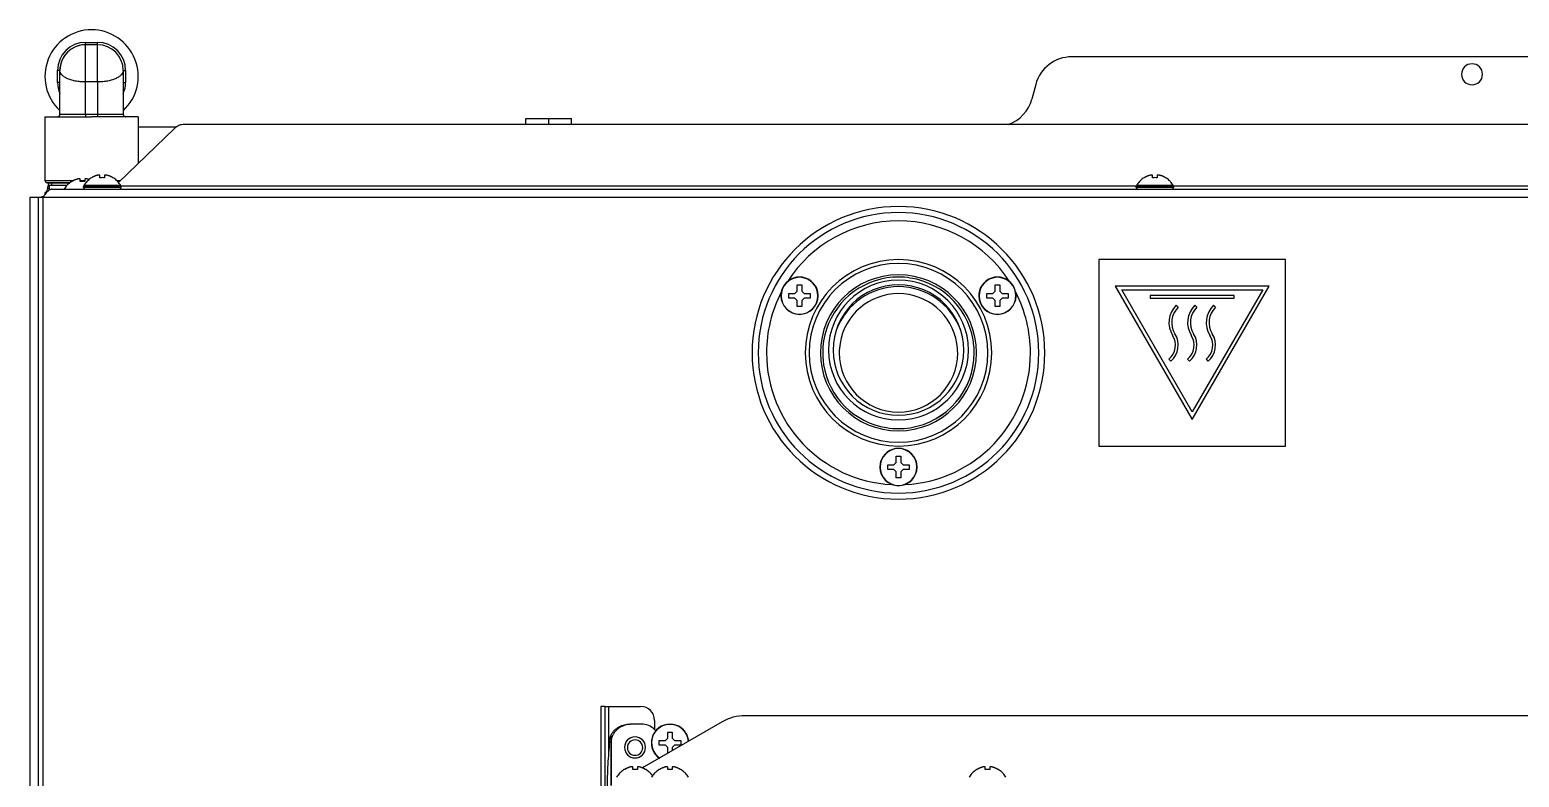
# Model space of a CAD drawing. Header units: millimetres. Extents: x -1584 to 3730, y -1918 to 2655.
# Drawn here: x 64.3 to 383.7, y -1151.9 to -991.6 of the extents above; entities that cross this region are included whole.
import ezdxf

# ---------------------------------------------------------------- set-up
doc = ezdxf.new("R2010")
doc.units = ezdxf.units.MM
doc.header["$LTSCALE"] = 65.395
doc.layers.get('0').update_dxf_attribs({"linetype": 'CONTINUOUS'})
doc.layers.add('ASSI', color=7, linetype='CONTINUOUS')
doc.layers.add('GEOM', color=7, linetype='CONTINUOUS')

msp = doc.modelspace()

# ---------------------------------------------------------------- linework, layer by layer
at = {"linetype": 'Continuous'}
for p, q in [((76.21, -994.26), (78.81, -994.26)), ((76.21, -994.76), (76.21, -994.26)), ((78.81, -994.76), (76.21, -994.76)), ((76.21, -1002.76), (76.21, -994.76)), ((78.81, -994.76), (78.81, -994.26)), ((78.81, -1002.76), (78.81, -994.76)), ((70.21, -1002.86), (70.21, -1000.26)), ((70.71, -1000.26), (70.21, -1000.26)), ((70.71, -1002.86), (70.21, -1002.86)), ((70.71, -1009.71), (70.71, -1000.26)), ((70.71, -1009.71), (70.71, -1000.26)), ((76.21, -1009.71), (76.21, -1002.76)), ((78.81, -1002.76), (76.21, -1002.76)), ((78.81, -1002.76), (78.81, -1009.71)), ((84.31, -1000.26), (84.31, -1009.71)), ((84.31, -1000.26), (84.31, -1009.71)), ((84.31, -1000.26), (84.81, -1000.26)), ((84.31, -1002.86), (84.81, -1002.86)), ((84.81, -1000.26), (84.81, -1002.86)), ((76.21, -1009.71), (70.71, -1009.71)), ((78.81, -1009.71), (76.21, -1009.71)), ((76.21, -1009.71), (76.21, -1010.21)), ((84.31, -1009.71), (78.81, -1009.71)), ((78.81, -1009.71), (78.81, -1010.21)), ((170.67, -1011.86), (170.67, -1010.56)), ((170.67, -1010.56), (175.56, -1010.56)), ((175.56, -1010.56), (180.45, -1010.56)), ((175.56, -1011.86), (175.56, -1010.56)), ((180.45, -1011.86), (180.45, -1010.56)), ((67.51, -1023.86), (73.73, -1023.86)), ((68.01, -1024.36), (68.04, -1024.36)), ((68.04, -1024.36), (68.01, -1024.36)), ((68.04, -1024.36), (69.01, -1024.36)), ((69.01, -1024.36), (68.04, -1024.36)), ((68.51, -1024.86), (69.01, -1024.86)), ((68.51, -1025.93), (68.51, -1024.86)), ((69.01, -1024.36), (72.85, -1024.36)), ((72.85, -1024.36), (69.01, -1024.36)), ((69.01, -1024.86), (69.01, -1024.36)), ((69.01, -1024.86), (72.3, -1024.86)), ((73.26, -1024.11), (73.26, -1024.08)), ((75.06, -1024.11), (75.06, -1023.56)), ((75.06, -1023.86), (76.06, -1023.86)), ((76.06, -1023.56), (76.06, -1024.11)), ((77.51, -1023.31), (77.51, -1023.28)), ((79.31, -1023.31), (79.31, -1022.76)), ((80.31, -1022.76), (80.31, -1023.31)), ((82.11, -1023.28), (82.11, -1023.31)), ((82.84, -1023.86), (83.74, -1023.86)), ((303.26, -1023.31), (303.26, -1023.28)), ((305.06, -1023.31), (305.06, -1022.76)), ((306.06, -1022.76), (306.06, -1023.31)), ((307.86, -1023.28), (307.86, -1023.31)), ((228.34, -1048.11), (228.84, -1047.61)), ((228.84, -1046.31), (229.84, -1046.31)), ((228.84, -1046.59), (228.84, -1046.31)), ((228.84, -1047.09), (228.84, -1046.59)), ((228.84, -1047.61), (228.84, -1047.09)), ((229.84, -1046.31), (229.84, -1046.59)), ((229.84, -1046.59), (229.84, -1047.09)), ((229.84, -1047.09), (229.84, -1047.61)), ((229.84, -1047.61), (230.34, -1048.11)), ((270.78, -1048.11), (271.28, -1047.61)), ((271.28, -1046.31), (272.28, -1046.31)), ((271.28, -1046.59), (271.28, -1046.31)), ((271.28, -1047.09), (271.28, -1046.59)), ((271.28, -1047.61), (271.28, -1047.09)), ((272.28, -1046.31), (272.28, -1046.59)), ((272.28, -1046.59), (272.28, -1047.09)), ((272.28, -1047.09), (272.28, -1047.61)), ((272.28, -1047.61), (272.78, -1048.11)), ((227.04, -1048.11), (227.32, -1048.11)), ((227.04, -1048.61), (227.04, -1048.11)), ((227.04, -1049.11), (227.04, -1048.61)), ((227.32, -1049.11), (227.04, -1049.11)), ((227.32, -1048.11), (227.82, -1048.11)), ((227.82, -1049.11), (227.32, -1049.11)), ((227.82, -1048.11), (228.34, -1048.11)), ((228.34, -1049.11), (227.82, -1049.11)), ((228.84, -1049.61), (228.34, -1049.11)), ((228.84, -1050.13), (228.84, -1049.61)), ((228.84, -1050.63), (228.84, -1050.13)), ((228.84, -1050.91), (228.84, -1050.63)), ((230.34, -1049.11), (229.84, -1049.61)), ((229.84, -1049.61), (229.84, -1050.13)), ((229.84, -1050.13), (229.84, -1050.63)), ((229.84, -1050.63), (229.84, -1050.91)), ((230.34, -1048.11), (230.86, -1048.11)), ((230.86, -1049.11), (230.34, -1049.11)), ((230.86, -1048.11), (231.36, -1048.11)), ((231.36, -1049.11), (230.86, -1049.11)), ((231.36, -1048.11), (231.64, -1048.11)), ((231.64, -1049.11), (231.36, -1049.11)), ((231.64, -1048.11), (231.64, -1048.61)), ((231.64, -1048.61), (231.64, -1049.11)), ((269.48, -1048.11), (269.76, -1048.11)), ((269.48, -1048.61), (269.48, -1048.11)), ((269.48, -1049.11), (269.48, -1048.61)), ((269.76, -1049.11), (269.48, -1049.11)), ((269.76, -1048.11), (270.26, -1048.11)), ((270.26, -1049.11), (269.76, -1049.11)), ((270.26, -1048.11), (270.78, -1048.11)), ((270.78, -1049.11), (270.26, -1049.11)), ((271.28, -1049.61), (270.78, -1049.11)), ((271.28, -1050.13), (271.28, -1049.61)), ((271.28, -1050.63), (271.28, -1050.13)), ((271.28, -1050.91), (271.28, -1050.63)), ((272.78, -1049.11), (272.28, -1049.61)), ((272.28, -1049.61), (272.28, -1050.13)), ((272.28, -1050.13), (272.28, -1050.63)), ((272.28, -1050.63), (272.28, -1050.91)), ((272.78, -1048.11), (273.3, -1048.11)), ((273.3, -1049.11), (272.78, -1049.11)), ((273.3, -1048.11), (273.8, -1048.11)), ((273.8, -1049.11), (273.3, -1049.11)), ((273.8, -1048.11), (274.08, -1048.11)), ((274.08, -1049.11), (273.8, -1049.11)), ((274.08, -1048.11), (274.08, -1048.61)), ((274.08, -1048.61), (274.08, -1049.11)), ((229.84, -1050.91), (228.84, -1050.91)), ((272.28, -1050.91), (271.28, -1050.91)), ((248.26, -1084.86), (248.54, -1084.86)), ((248.26, -1085.36), (248.26, -1084.86)), ((248.26, -1085.86), (248.26, -1085.36)), ((248.54, -1085.86), (248.26, -1085.86)), ((248.54, -1084.86), (249.04, -1084.86)), ((249.04, -1085.86), (248.54, -1085.86)), ((249.04, -1084.86), (249.56, -1084.86)), ((249.56, -1085.86), (249.04, -1085.86)), ((249.56, -1084.86), (250.06, -1084.36)), ((250.06, -1086.36), (249.56, -1085.86)), ((250.06, -1083.06), (251.06, -1083.06)), ((250.06, -1083.34), (250.06, -1083.06)), ((250.06, -1083.84), (250.06, -1083.34)), ((250.06, -1084.36), (250.06, -1083.84)), ((251.06, -1083.06), (251.06, -1083.34)), ((251.06, -1083.34), (251.06, -1083.84)), ((251.06, -1083.84), (251.06, -1084.36)), ((251.06, -1084.36), (251.56, -1084.86)), ((251.56, -1085.86), (251.06, -1086.36)), ((251.56, -1084.86), (252.08, -1084.86)), ((252.08, -1085.86), (251.56, -1085.86)), ((252.08, -1084.86), (252.58, -1084.86)), ((252.58, -1085.86), (252.08, -1085.86)), ((252.58, -1084.86), (252.86, -1084.86)), ((252.86, -1085.86), (252.58, -1085.86)), ((252.86, -1084.86), (252.86, -1085.36)), ((252.86, -1085.36), (252.86, -1085.86)), ((250.06, -1086.88), (250.06, -1086.36)), ((250.06, -1087.38), (250.06, -1086.88)), ((250.06, -1087.66), (250.06, -1087.38)), ((251.06, -1087.66), (250.06, -1087.66)), ((251.06, -1086.36), (251.06, -1086.88)), ((251.06, -1086.88), (251.06, -1087.38)), ((251.06, -1087.38), (251.06, -1087.66)), ((187.56, -1136.71), (186.76, -1136.71)), ((200.56, -1144.01), (201.06, -1143.51)), ((201.06, -1142.21), (202.06, -1142.21)), ((201.06, -1142.99), (201.06, -1142.21)), ((201.06, -1143.51), (201.06, -1142.99)), ((202.06, -1142.21), (202.06, -1142.99)), ((202.06, -1142.99), (202.06, -1143.51)), ((202.06, -1143.51), (202.56, -1144.01)), ((199.26, -1144.01), (200.04, -1144.01)), ((199.26, -1144.51), (199.26, -1144.01)), ((199.26, -1145.01), (199.26, -1144.51)), ((200.04, -1145.01), (199.26, -1145.01)), ((200.04, -1144.01), (200.56, -1144.01)), ((200.56, -1145.01), (200.04, -1145.01)), ((201.06, -1145.51), (200.56, -1145.01)), ((201.06, -1146.03), (201.06, -1145.51)), ((201.06, -1146.78), (201.06, -1146.03)), ((202.56, -1145.01), (202.06, -1145.51)), ((202.06, -1145.51), (202.06, -1146.03)), ((202.06, -1146.03), (202.06, -1146.2)), ((202.56, -1144.01), (203.08, -1144.01)), ((203.08, -1145.01), (202.56, -1145.01)), ((203.08, -1144.01), (203.86, -1144.01)), ((203.86, -1145.01), (203.08, -1145.01)), ((203.86, -1144.01), (203.86, -1144.51)), ((203.86, -1144.51), (203.86, -1145.01)), ((193.56, -1150.26), (193.56, -1149.71)), ((194.56, -1149.71), (194.56, -1150.26)), ((201.06, -1150.26), (201.06, -1149.71)), ((202.06, -1149.71), (202.06, -1150.26)), ((269.16, -1150.26), (269.16, -1149.71)), ((270.16, -1149.71), (270.16, -1150.26)), ((191.76, -1150.26), (191.76, -1150.23)), ((196.36, -1150.23), (196.36, -1150.26)), ((199.26, -1150.26), (199.26, -1150.23)), ((203.86, -1150.23), (203.86, -1150.26)), ((267.36, -1150.26), (267.36, -1150.23)), ((271.96, -1150.23), (271.96, -1150.26))]:
    msp.add_line(p, q, dxfattribs=at)
for centre, radius, start, end in [((76.21, -1000.26), 6, 90, 180), ((76.21, -1000.26), 5.5, 90, 180), ((76.21, -1000.26), 5.5, 98.2224, 170.9155), ((76.21, -1000.26), 5.5, 90, 98.2224), ((78.81, -1000.26), 6, 0, 90), ((78.81, -1000.26), 5.5, 0, 90), ((76.21, -1000.26), 5.5, 170.9155, 180), ((76.21, -1002.86), 6, 180, 203.4005), ((78.81, -1002.86), 6, 336.5994, 360), ((70.21, -1009.71), 0.5, 270, 288), ((70.21, -1009.71), 0.5, 270, 288), ((70.21, -1009.71), 0.5, 288, 298.2857), ((70.21, -1009.71), 0.5, 288, 298.2857), ((70.21, -1009.71), 0.5, 298.2857, 306), ((70.21, -1009.71), 0.5, 298.2857, 306), ((70.21, -1009.71), 0.5, 306, 316.8), ((70.21, -1009.71), 0.5, 306, 316.8), ((70.21, -1009.71), 0.5, 316.8, 324), ((70.21, -1009.71), 0.5, 316.8, 324), ((70.21, -1009.71), 0.5, 324, 342), ((70.21, -1009.71), 0.5, 324, 336), ((70.21, -1009.71), 0.5, 336, 360), ((70.21, -1009.71), 0.5, 342, 360), ((84.81, -1009.71), 0.5, 180, 198), ((84.81, -1009.71), 0.5, 180, 198), ((84.81, -1009.71), 0.5, 198, 204.5101), ((84.81, -1009.71), 0.5, 198, 204.5101), ((84.81, -1009.71), 0.5, 204.5101, 216), ((84.81, -1009.71), 0.5, 204.5101, 216), ((84.81, -1009.71), 0.5, 216, 224.2288), ((84.81, -1009.71), 0.5, 216, 224.2288), ((84.81, -1009.71), 0.5, 224.2288, 234), ((84.81, -1009.71), 0.5, 224.2288, 234), ((84.81, -1009.71), 0.5, 234, 243.5951), ((84.81, -1009.71), 0.5, 234, 243.5951), ((84.81, -1009.71), 0.5, 243.5951, 252), ((84.81, -1009.71), 0.5, 243.5951, 252), ((84.81, -1009.71), 0.5, 252, 270), ((84.81, -1009.71), 0.5, 252, 270), ((68.01, -1023.86), 0.5, 180, 270), ((75.76, -1028.18), 4.8, 136.8234, 149.6988), ((75.76, -1028.18), 4.8, 132.8346, 136.8234), ((75.76, -1028.18), 4.8, 121.6201, 132.8346), ((75.76, -1028.18), 4.8, 121.3727, 121.6201), ((75.75, -1028.17), 4.75, 118.9687, 121.5341), ((75.74, -1028.16), 4.75, 118.0074, 118.9684), ((75.74, -1028.16), 4.75, 116.6813, 118.0074), ((75.74, -1028.16), 4.74, 115.5402, 116.6812), ((75.74, -1028.15), 4.74, 114.5722, 115.5402), ((75.74, -1028.15), 4.73, 113.3175, 114.5722), ((75.73, -1028.14), 4.73, 112.5474, 113.3174), ((75.73, -1028.14), 4.72, 111.0025, 112.5476), ((75.73, -1028.13), 4.72, 110.5181, 111.0023), ((75.73, -1028.12), 4.7, 108.4656, 110.5187), ((75.72, -1028.1), 4.68, 107.3773, 108.465), ((75.71, -1028.09), 4.67, 106.3949, 107.3772), ((75.71, -1028.06), 4.64, 104.3176, 106.3964), ((74.81, -1025.55), 2.01, 95.2585, 97.2741), ((74.81, -1025.53), 1.98, 94.6009, 95.2558), ((74.81, -1025.52), 1.97, 93.2167, 94.6016), ((74.81, -1025.51), 1.96, 92.3765, 93.2159), ((74.81, -1025.5), 1.95, 91.1545, 92.3767), ((74.81, -1025.5), 1.95, 90.1995, 91.1541), ((74.81, -1025.5), 1.95, 89.0741, 90.1995), ((74.81, -1025.5), 1.95, 88.0037, 89.0738), ((74.81, -1025.51), 1.96, 86.9771, 88.0037), ((74.81, -1025.52), 1.97, 85.714, 86.9766), ((74.81, -1025.53), 1.98, 84.8627, 85.7144), ((74.8, -1025.55), 2.01, 82.7256, 84.8598), ((75.56, -1027.88), 3.8, 82.4351, 97.5649), ((80.01, -1027.38), 4.8, 136.8234, 149.6988), ((76.31, -1025.55), 2.01, 95.1401, 97.2744), ((76.31, -1025.53), 1.98, 94.2856, 95.1372), ((76.31, -1025.52), 1.97, 93.0233, 94.286), ((76.31, -1025.51), 1.96, 91.9964, 93.0228), ((76.31, -1025.5), 1.95, 90.9261, 91.9964), ((76.31, -1025.5), 1.95, 89.8006, 90.9258), ((76.31, -1025.5), 1.95, 88.8459, 89.8005), ((76.31, -1025.5), 1.96, 87.6234, 88.8455), ((76.31, -1025.51), 1.96, 86.7841, 87.6235), ((76.31, -1025.52), 1.97, 85.3984, 86.7833), ((76.31, -1025.53), 1.98, 84.7442, 85.3991), ((76.3, -1025.55), 2.01, 82.7259, 84.7415), ((80.01, -1027.38), 4.8, 132.8346, 136.8234), ((75.41, -1028.06), 4.64, 73.6036, 75.6824), ((75.4, -1028.09), 4.67, 72.6228, 73.6051), ((80.01, -1027.38), 4.8, 121.6201, 132.8346), ((75.4, -1028.1), 4.68, 71.535, 72.6227), ((75.39, -1028.11), 4.7, 70.5013, 71.535), ((80.01, -1027.38), 4.8, 121.3727, 121.6201), ((80, -1027.37), 4.75, 118.9687, 121.5341), ((79.99, -1027.36), 4.75, 118.0074, 118.9684), ((79.99, -1027.36), 4.75, 116.6813, 118.0074), ((79.99, -1027.36), 4.74, 115.5402, 116.6812), ((79.99, -1027.35), 4.74, 114.5722, 115.5402), ((79.99, -1027.35), 4.73, 113.3175, 114.5722), ((79.98, -1027.34), 4.73, 112.5474, 113.3174), ((79.98, -1027.34), 4.72, 111.0025, 112.5476), ((79.98, -1027.33), 4.72, 110.5181, 111.0023), ((79.98, -1027.32), 4.7, 108.4656, 110.5187), ((79.97, -1027.3), 4.68, 107.3773, 108.465), ((79.96, -1027.29), 4.67, 106.3949, 107.3772), ((79.96, -1027.26), 4.64, 104.3176, 106.3964), ((79.06, -1024.75), 2.01, 95.2585, 97.2741), ((79.06, -1024.73), 1.98, 94.6009, 95.2558), ((79.06, -1024.72), 1.97, 93.2167, 94.6016), ((79.06, -1024.71), 1.96, 92.3765, 93.2159), ((79.06, -1024.7), 1.95, 91.1545, 92.3767), ((79.06, -1024.7), 1.95, 90.1995, 91.1541), ((79.06, -1024.7), 1.95, 89.0741, 90.1995), ((79.06, -1024.7), 1.95, 88.0037, 89.0738), ((79.06, -1024.71), 1.96, 86.9771, 88.0037), ((79.06, -1024.72), 1.97, 85.714, 86.9766), ((79.06, -1024.73), 1.98, 84.8627, 85.7144), ((79.05, -1024.75), 2.01, 82.7256, 84.8598), ((79.81, -1027.08), 3.8, 82.4351, 97.5649), ((80.56, -1024.75), 2.01, 95.1401, 97.2744), ((80.56, -1024.73), 1.98, 94.2856, 95.1372), ((80.56, -1024.72), 1.97, 93.0233, 94.286), ((80.56, -1024.71), 1.96, 91.9964, 93.0228), ((80.56, -1024.7), 1.95, 90.9261, 91.9964), ((80.56, -1024.7), 1.95, 89.8006, 90.9258), ((80.56, -1024.7), 1.95, 88.8459, 89.8005), ((80.56, -1024.7), 1.96, 87.6234, 88.8455), ((80.56, -1024.71), 1.96, 86.7841, 87.6235), ((80.56, -1024.72), 1.97, 85.3984, 86.7833), ((80.56, -1024.73), 1.98, 84.7442, 85.3991), ((80.55, -1024.75), 2.01, 82.7259, 84.7415), ((79.66, -1027.26), 4.64, 73.6036, 75.6824), ((79.65, -1027.29), 4.67, 72.6228, 73.6051), ((79.65, -1027.3), 4.68, 71.535, 72.6227), ((79.64, -1027.32), 4.7, 69.4813, 71.5344), ((79.64, -1027.33), 4.72, 68.9977, 69.4819), ((79.64, -1027.34), 4.72, 67.4524, 68.9975), ((79.63, -1027.34), 4.73, 66.6826, 67.4526), ((79.63, -1027.35), 4.73, 65.4278, 66.6825), ((79.63, -1027.35), 4.74, 64.4598, 65.4278), ((79.63, -1027.36), 4.74, 63.3188, 64.4598), ((79.63, -1027.36), 4.75, 61.9926, 63.3187), ((79.62, -1027.36), 4.75, 61.0316, 61.9926), ((79.62, -1027.37), 4.75, 58.4659, 61.0313), ((79.61, -1027.38), 4.8, 58.3799, 58.6273), ((79.61, -1027.38), 4.8, 47.1654, 58.3799), ((79.61, -1027.38), 4.8, 43.1766, 47.1654), ((79.61, -1027.38), 4.8, 30.3012, 43.1766), ((305.76, -1027.38), 4.8, 136.8234, 149.6988), ((305.76, -1027.38), 4.8, 132.8346, 136.8234), ((305.76, -1027.38), 4.8, 121.6201, 132.8346), ((305.76, -1027.38), 4.8, 121.3727, 121.6201), ((305.75, -1027.37), 4.75, 118.9687, 121.5341), ((305.74, -1027.36), 4.75, 118.0074, 118.9684), ((305.74, -1027.36), 4.75, 116.6813, 118.0074), ((305.74, -1027.36), 4.74, 115.5402, 116.6812), ((305.74, -1027.35), 4.74, 114.5722, 115.5402), ((305.74, -1027.35), 4.73, 113.3175, 114.5722), ((305.73, -1027.34), 4.73, 112.5474, 113.3174), ((305.73, -1027.34), 4.72, 111.0025, 112.5476), ((305.73, -1027.33), 4.72, 110.5181, 111.0023), ((305.73, -1027.32), 4.7, 108.4656, 110.5187), ((305.72, -1027.3), 4.68, 107.3773, 108.465), ((305.71, -1027.29), 4.67, 106.3949, 107.3772), ((305.71, -1027.26), 4.64, 104.3176, 106.3964), ((304.81, -1024.75), 2.01, 95.2585, 97.2741), ((304.81, -1024.73), 1.98, 94.6009, 95.2558), ((304.81, -1024.72), 1.97, 93.2167, 94.6016), ((304.81, -1024.71), 1.96, 92.3765, 93.2159), ((304.81, -1024.7), 1.95, 91.1545, 92.3767), ((304.81, -1024.7), 1.95, 90.1995, 91.1541), ((304.81, -1024.7), 1.95, 89.0741, 90.1995), ((304.81, -1024.7), 1.95, 88.0037, 89.0738), ((304.81, -1024.71), 1.96, 86.9771, 88.0037), ((304.81, -1024.72), 1.97, 85.714, 86.9766), ((304.81, -1024.73), 1.98, 84.8627, 85.7144), ((304.8, -1024.75), 2.01, 82.7256, 84.8598), ((305.56, -1027.08), 3.8, 82.4351, 97.5649), ((306.31, -1024.75), 2.01, 95.1401, 97.2744), ((306.31, -1024.73), 1.98, 94.2856, 95.1372), ((306.31, -1024.72), 1.97, 93.0233, 94.286), ((306.31, -1024.71), 1.96, 91.9964, 93.0228), ((306.31, -1024.7), 1.95, 90.9261, 91.9964), ((306.31, -1024.7), 1.95, 89.8006, 90.9258), ((306.31, -1024.7), 1.95, 88.8459, 89.8005), ((306.31, -1024.7), 1.96, 87.6234, 88.8455), ((306.31, -1024.71), 1.96, 86.7841, 87.6235), ((306.31, -1024.72), 1.97, 85.3984, 86.7833), ((306.31, -1024.73), 1.98, 84.7442, 85.3991), ((306.3, -1024.75), 2.01, 82.7259, 84.7415), ((305.41, -1027.26), 4.64, 73.6036, 75.6824), ((305.4, -1027.29), 4.67, 72.6228, 73.6051), ((305.4, -1027.3), 4.68, 71.535, 72.6227), ((305.39, -1027.32), 4.7, 69.4813, 71.5344), ((305.39, -1027.33), 4.72, 68.9977, 69.4819), ((305.39, -1027.34), 4.72, 67.4524, 68.9975), ((305.38, -1027.34), 4.73, 66.6826, 67.4526), ((305.38, -1027.35), 4.73, 65.4278, 66.6825), ((305.38, -1027.35), 4.74, 64.4598, 65.4278), ((305.38, -1027.36), 4.74, 63.3188, 64.4598), ((305.38, -1027.36), 4.75, 61.9926, 63.3187), ((305.37, -1027.36), 4.75, 61.0316, 61.9926), ((305.37, -1027.37), 4.75, 58.4659, 61.0313), ((305.36, -1027.38), 4.8, 58.3799, 58.6273), ((305.36, -1027.38), 4.8, 47.1654, 58.3799), ((305.36, -1027.38), 4.8, 43.1766, 47.1654), ((305.36, -1027.38), 4.8, 30.3012, 43.1766), ((250.56, -1060.26), 14, 90, 270), ((250.56, -1060.26), 14, 270, 90), ((194.23, -1154.29), 4.73, 112.5474, 113.3174), ((194.23, -1154.29), 4.72, 111.0025, 112.5476), ((194.23, -1154.28), 4.72, 110.5181, 111.0023), ((194.23, -1154.27), 4.7, 108.4656, 110.5187), ((194.22, -1154.25), 4.68, 107.3773, 108.465), ((194.21, -1154.24), 4.67, 106.3949, 107.3772), ((194.21, -1154.21), 4.64, 104.3176, 106.3964), ((193.31, -1151.7), 2.01, 95.2585, 97.2741), ((193.31, -1151.68), 1.98, 94.6009, 95.2558), ((193.31, -1151.67), 1.97, 93.2167, 94.6016), ((193.31, -1151.66), 1.96, 92.3765, 93.2159), ((193.31, -1151.65), 1.95, 91.1545, 92.3767), ((193.31, -1151.65), 1.95, 90.1995, 91.1541), ((193.31, -1151.65), 1.95, 89.0741, 90.1995), ((193.31, -1151.65), 1.95, 88.0037, 89.0738), ((193.31, -1151.66), 1.96, 86.9771, 88.0037), ((193.31, -1151.67), 1.97, 85.714, 86.9766), ((193.31, -1151.68), 1.98, 84.8627, 85.7144), ((193.3, -1151.7), 2.01, 82.7256, 84.8598), ((194.81, -1151.7), 2.01, 95.1401, 97.2744), ((194.81, -1151.68), 1.98, 94.2856, 95.1372), ((194.81, -1151.67), 1.97, 93.0233, 94.286), ((194.81, -1151.66), 1.96, 91.9964, 93.0228), ((194.81, -1151.65), 1.95, 90.9261, 91.9964), ((194.81, -1151.65), 1.95, 89.8006, 90.9258), ((194.81, -1151.65), 1.95, 88.8459, 89.8005), ((194.81, -1151.65), 1.96, 87.6234, 88.8455), ((194.81, -1151.66), 1.96, 86.7841, 87.6235), ((194.81, -1151.67), 1.97, 85.3984, 86.7833), ((194.81, -1151.68), 1.98, 84.7442, 85.3991), ((194.8, -1151.7), 2.01, 82.7259, 84.7415), ((193.91, -1154.21), 4.64, 73.6036, 75.6824), ((193.9, -1154.24), 4.67, 72.6228, 73.6051), ((193.9, -1154.25), 4.68, 71.535, 72.6227), ((193.89, -1154.27), 4.7, 69.4813, 71.5344), ((193.89, -1154.28), 4.72, 68.9977, 69.4819), ((193.89, -1154.29), 4.72, 67.4524, 68.9975), ((193.88, -1154.29), 4.73, 66.6826, 67.4526), ((201.73, -1154.29), 4.73, 112.5474, 113.3174), ((201.73, -1154.29), 4.72, 111.0025, 112.5476), ((201.73, -1154.28), 4.72, 110.5181, 111.0023), ((201.73, -1154.27), 4.7, 108.4656, 110.5187), ((201.72, -1154.25), 4.68, 107.3773, 108.465), ((201.71, -1154.24), 4.67, 106.3949, 107.3772), ((201.71, -1154.21), 4.64, 104.3176, 106.3964), ((200.81, -1151.7), 2.01, 95.2585, 97.2741), ((200.81, -1151.68), 1.98, 94.6009, 95.2558), ((200.81, -1151.67), 1.97, 93.2167, 94.6016), ((200.81, -1151.66), 1.96, 92.3765, 93.2159), ((200.81, -1151.65), 1.95, 91.1545, 92.3767), ((200.81, -1151.65), 1.95, 90.1995, 91.1541), ((200.81, -1151.65), 1.95, 89.0741, 90.1995), ((200.81, -1151.65), 1.95, 88.0037, 89.0738), ((200.81, -1151.66), 1.96, 86.9771, 88.0037), ((200.81, -1151.67), 1.97, 85.714, 86.9766), ((200.81, -1151.68), 1.98, 84.8627, 85.7144), ((200.8, -1151.7), 2.01, 82.7256, 84.8598), ((202.31, -1151.7), 2.01, 95.1401, 97.2744), ((202.31, -1151.68), 1.98, 94.2856, 95.1372), ((202.31, -1151.67), 1.97, 93.0233, 94.286), ((202.31, -1151.66), 1.96, 91.9964, 93.0228), ((202.31, -1151.65), 1.95, 90.9261, 91.9964), ((202.31, -1151.65), 1.95, 89.8006, 90.9258), ((202.31, -1151.65), 1.95, 88.8459, 89.8005), ((202.31, -1151.65), 1.96, 87.6234, 88.8455), ((202.31, -1151.66), 1.96, 86.7841, 87.6235), ((202.31, -1151.67), 1.97, 85.3984, 86.7833), ((202.31, -1151.68), 1.98, 84.7442, 85.3991), ((202.3, -1151.7), 2.01, 82.7259, 84.7415), ((201.41, -1154.21), 4.64, 73.6036, 75.6824), ((201.4, -1154.24), 4.67, 72.6228, 73.6051), ((201.4, -1154.25), 4.68, 71.535, 72.6227), ((201.39, -1154.27), 4.7, 69.4813, 71.5344), ((201.39, -1154.28), 4.72, 68.9977, 69.4819), ((201.39, -1154.29), 4.72, 67.4524, 68.9975), ((201.38, -1154.29), 4.73, 66.6826, 67.4526), ((269.83, -1154.29), 4.73, 112.5474, 113.3174), ((269.83, -1154.29), 4.72, 111.0025, 112.5476), ((269.83, -1154.28), 4.72, 110.5181, 111.0023), ((269.83, -1154.27), 4.7, 108.4656, 110.5187), ((269.82, -1154.25), 4.68, 107.3773, 108.465), ((269.81, -1154.24), 4.67, 106.3949, 107.3772), ((269.81, -1154.21), 4.64, 104.3176, 106.3964), ((268.91, -1151.7), 2.01, 95.2585, 97.2741), ((268.91, -1151.68), 1.98, 94.6009, 95.2558), ((268.91, -1151.67), 1.97, 93.2167, 94.6016), ((268.91, -1151.66), 1.96, 92.3765, 93.2159), ((268.91, -1151.65), 1.95, 91.1545, 92.3767), ((268.91, -1151.65), 1.95, 90.1995, 91.1541), ((268.91, -1151.65), 1.95, 89.0741, 90.1995), ((268.91, -1151.65), 1.95, 88.0037, 89.0738), ((268.91, -1151.66), 1.96, 86.9771, 88.0037), ((268.91, -1151.67), 1.97, 85.714, 86.9766), ((268.91, -1151.68), 1.98, 84.8627, 85.7144), ((268.9, -1151.7), 2.01, 82.7256, 84.8598), ((270.41, -1151.7), 2.01, 95.1401, 97.2744), ((270.41, -1151.68), 1.98, 94.2856, 95.1372), ((270.41, -1151.67), 1.97, 93.0233, 94.286), ((270.41, -1151.66), 1.96, 91.9964, 93.0228), ((270.41, -1151.65), 1.95, 90.9261, 91.9964), ((270.41, -1151.65), 1.95, 89.8006, 90.9258), ((270.41, -1151.65), 1.95, 88.8459, 89.8005), ((270.41, -1151.65), 1.96, 87.6234, 88.8455), ((270.41, -1151.66), 1.96, 86.7841, 87.6235), ((270.41, -1151.67), 1.97, 85.3984, 86.7833), ((270.41, -1151.68), 1.98, 84.7442, 85.3991), ((270.4, -1151.7), 2.01, 82.7259, 84.7415), ((269.51, -1154.21), 4.64, 73.6036, 75.6824), ((269.5, -1154.24), 4.67, 72.6228, 73.6051), ((269.5, -1154.25), 4.68, 71.535, 72.6227), ((269.49, -1154.27), 4.7, 69.4813, 71.5344), ((269.49, -1154.28), 4.72, 68.9977, 69.4819), ((269.49, -1154.29), 4.72, 67.4524, 68.9975), ((269.48, -1154.29), 4.73, 66.6826, 67.4526), ((194.26, -1154.33), 4.8, 136.8234, 149.6988), ((194.26, -1154.33), 4.8, 132.8346, 136.8234), ((194.26, -1154.33), 4.8, 121.6201, 132.8346), ((194.26, -1154.33), 4.8, 121.3727, 121.6201), ((194.25, -1154.32), 4.75, 118.9687, 121.5341), ((194.24, -1154.31), 4.75, 118.0074, 118.9684), ((194.24, -1154.31), 4.75, 116.6813, 118.0074), ((194.24, -1154.31), 4.74, 115.5402, 116.6812), ((194.24, -1154.3), 4.74, 114.5722, 115.5402), ((194.24, -1154.3), 4.73, 113.3175, 114.5722), ((194.06, -1154.03), 3.8, 82.4351, 97.5649), ((193.88, -1154.3), 4.73, 65.4278, 66.6825), ((193.88, -1154.3), 4.74, 64.4598, 65.4278), ((193.88, -1154.31), 4.74, 63.3188, 64.4598), ((193.88, -1154.31), 4.75, 61.9926, 63.3187), ((193.87, -1154.31), 4.75, 61.0316, 61.9926), ((193.87, -1154.32), 4.75, 58.4659, 61.0313), ((193.86, -1154.33), 4.8, 58.3799, 58.6273), ((193.86, -1154.33), 4.8, 47.1654, 58.3799), ((193.86, -1154.33), 4.8, 43.1766, 47.1654), ((193.86, -1154.33), 4.8, 34.2584, 43.1766), ((201.76, -1154.33), 4.8, 136.8234, 149.6988), ((201.76, -1154.33), 4.8, 132.8346, 136.8234), ((201.76, -1154.33), 4.8, 121.6201, 132.8346), ((201.76, -1154.33), 4.8, 121.3727, 121.6201), ((201.75, -1154.32), 4.75, 118.9687, 121.5341), ((201.74, -1154.31), 4.75, 118.0074, 118.9684), ((201.74, -1154.31), 4.75, 116.6813, 118.0074), ((201.74, -1154.31), 4.74, 115.5402, 116.6812), ((201.74, -1154.3), 4.74, 114.5722, 115.5402), ((201.74, -1154.3), 4.73, 113.3175, 114.5722), ((201.56, -1154.03), 3.8, 82.4351, 97.5649), ((201.38, -1154.3), 4.73, 65.4278, 66.6825), ((201.38, -1154.3), 4.74, 64.4598, 65.4278), ((201.38, -1154.31), 4.74, 63.3188, 64.4598), ((201.38, -1154.31), 4.75, 61.9926, 63.3187), ((201.37, -1154.31), 4.75, 61.0316, 61.9926), ((201.37, -1154.32), 4.75, 58.4659, 61.0313), ((201.36, -1154.33), 4.8, 58.3799, 58.6273), ((201.36, -1154.33), 4.8, 47.1654, 58.3799), ((201.36, -1154.33), 4.8, 43.1766, 47.1654), ((201.36, -1154.33), 4.8, 30.3012, 43.1766), ((269.86, -1154.33), 4.8, 136.8234, 149.6988), ((269.86, -1154.33), 4.8, 132.8346, 136.8234), ((269.86, -1154.33), 4.8, 121.6201, 132.8346), ((269.86, -1154.33), 4.8, 121.3727, 121.6201), ((269.85, -1154.32), 4.75, 118.9687, 121.5341), ((269.84, -1154.31), 4.75, 118.0074, 118.9684), ((269.84, -1154.31), 4.75, 116.6813, 118.0074), ((269.84, -1154.31), 4.74, 115.5402, 116.6812), ((269.84, -1154.3), 4.74, 114.5722, 115.5402), ((269.84, -1154.3), 4.73, 113.3175, 114.5722), ((269.66, -1154.03), 3.8, 82.4351, 97.5649), ((269.48, -1154.3), 4.73, 65.4278, 66.6825), ((269.48, -1154.3), 4.74, 64.4598, 65.4278), ((269.48, -1154.31), 4.74, 63.3188, 64.4598), ((269.48, -1154.31), 4.75, 61.9926, 63.3187), ((269.47, -1154.31), 4.75, 61.0316, 61.9926), ((269.47, -1154.32), 4.75, 58.4659, 61.0313), ((269.46, -1154.33), 4.8, 58.3799, 58.6273), ((269.46, -1154.33), 4.8, 47.1654, 58.3799), ((269.46, -1154.33), 4.8, 43.1766, 47.1654), ((269.46, -1154.33), 4.8, 30.3012, 43.1766)]:
    msp.add_arc(centre, radius, start, end, dxfattribs=at)
for points, knots in [([(76.21, -1002.76), (75.83, -1002.76), (75.1, -1002.72), (74.04, -1002.57), (73.08, -1002.34), (72.26, -1002.02), (71.59, -1001.65), (71.1, -1001.22), (70.78, -1000.76), (70.71, -1000.42), (70.71, -1000.26)], [0, 0, 0, 0, 0.173256, 0.33939, 0.492496, 0.628512, 0.745509, 0.843941, 0.926566, 1, 1, 1, 1]), ([(84.31, -1000.26), (84.31, -1000.42), (84.23, -1000.76), (83.92, -1001.22), (83.43, -1001.65), (82.76, -1002.02), (81.94, -1002.34), (80.98, -1002.57), (79.92, -1002.72), (79.18, -1002.76), (78.81, -1002.76)], [0, 0, 0, 0, 0.073434, 0.156059, 0.254491, 0.371488, 0.507504, 0.66061, 0.826744, 1, 1, 1, 1])]:
    msp.add_open_spline(points, degree=3, knots=knots, dxfattribs=at)
at = {"layer": 'ASSI', "linetype": 'Continuous'}
for p, q in [((67.51, -1010.21), (70.21, -1010.21)), ((67.51, -1010.21), (67.51, -1023.86)), ((70.21, -1010.21), (70.21, -1010.21)), ((70.21, -1010.21), (76.21, -1010.21)), ((76.21, -1010.21), (77.51, -1010.21)), ((78.81, -1010.21), (77.51, -1010.21)), ((84.8, -1010.21), (78.81, -1010.21)), ((84.81, -1010.21), (84.8, -1010.21)), ((87.51, -1010.21), (84.81, -1010.21)), ((87.51, -1010.21), (87.51, -1020.22)), ((75.81, -1025.36), (75.81, -1025.16)), ((75.81, -1025.16), (75.81, -1025.36)), ((83.81, -1025.16), (75.81, -1025.16)), ((83.75, -1024.96), (75.86, -1024.96)), ((83.81, -1025.36), (83.81, -1025.16)), ((83.81, -1025.16), (83.81, -1025.36)), ((301.56, -1025.36), (301.56, -1025.16)), ((301.56, -1025.16), (301.56, -1025.36)), ((309.56, -1025.16), (301.56, -1025.16)), ((309.5, -1024.96), (301.61, -1024.96)), ((309.56, -1025.36), (309.56, -1025.16)), ((309.56, -1025.16), (309.56, -1025.36)), ((83.81, -1025.36), (75.81, -1025.36)), ((309.56, -1025.36), (301.56, -1025.36))]:
    msp.add_line(p, q, dxfattribs=at)
for centre, radius, start, end in [((77.51, -1001.56), 10, 90, 226.989), ((77.51, -1001.56), 10, 313.011, 90), ((373.56, -1001.11), 2.25, 0, 180), ((373.56, -1001.11), 2.25, 180, 360), ((75.76, -1028.18), 4.8, 136.8073, 149.6988), ((75.76, -1028.18), 4.8, 132.8489, 136.8073), ((75.76, -1028.18), 4.8, 121.5971, 132.8489), ((75.76, -1028.18), 4.8, 121.3727, 121.5971), ((76.21, -1025.16), 0.4, 166.5241, 180), ((76.21, -1025.16), 0.4, 166.5416, 180), ((76.21, -1025.16), 0.4, 163.1747, 166.5241), ((76.21, -1025.16), 0.4, 163.1573, 166.5416), ((76.21, -1025.16), 0.4, 149.6988, 163.1747), ((76.21, -1025.16), 0.4, 149.6988, 163.1573), ((80.01, -1027.38), 4.8, 136.8073, 149.6988), ((80.01, -1027.38), 4.8, 132.8489, 136.8073), ((80.01, -1027.38), 4.8, 121.5971, 132.8489), ((80.01, -1027.38), 4.8, 121.3727, 121.5971), ((79.61, -1027.38), 4.8, 58.4029, 58.6273), ((79.61, -1027.38), 4.8, 47.1511, 58.4029), ((79.61, -1027.38), 4.8, 43.1927, 47.1511), ((79.61, -1027.38), 4.8, 30.3012, 43.1927), ((83.41, -1025.16), 0.4, 16.8253, 30.3012), ((83.41, -1025.16), 0.4, 16.8427, 30.3012), ((83.41, -1025.16), 0.4, 13.4759, 16.8253), ((83.41, -1025.16), 0.4, 13.4584, 16.8427), ((83.41, -1025.16), 0.4, 0, 13.4759), ((83.41, -1025.16), 0.4, 0, 13.4584), ((301.96, -1025.16), 0.4, 166.5241, 180), ((301.96, -1025.16), 0.4, 166.5416, 180), ((301.96, -1025.16), 0.4, 163.1747, 166.5241), ((301.96, -1025.16), 0.4, 163.1573, 166.5416), ((301.96, -1025.16), 0.4, 149.6988, 163.1747), ((301.96, -1025.16), 0.4, 149.6988, 163.1573), ((305.76, -1027.38), 4.8, 136.8073, 149.6988), ((305.76, -1027.38), 4.8, 132.8489, 136.8073), ((305.76, -1027.38), 4.8, 121.5971, 132.8489), ((305.76, -1027.38), 4.8, 121.3727, 121.5971), ((305.36, -1027.38), 4.8, 58.4029, 58.6273), ((305.36, -1027.38), 4.8, 47.1511, 58.4029), ((305.36, -1027.38), 4.8, 43.1927, 47.1511), ((305.36, -1027.38), 4.8, 30.3012, 43.1927), ((309.16, -1025.16), 0.4, 16.8253, 30.3012), ((309.16, -1025.16), 0.4, 16.8427, 30.3012), ((309.16, -1025.16), 0.4, 13.4759, 16.8253), ((309.16, -1025.16), 0.4, 13.4584, 16.8427), ((309.16, -1025.16), 0.4, 0, 13.4759), ((309.16, -1025.16), 0.4, 0, 13.4584), ((76.21, -1025.36), 0.4, 180, 206.9216), ((76.21, -1025.36), 0.4, 180, 207.0781), ((76.21, -1025.36), 0.4, 206.9216, 215.0721), ((76.21, -1025.36), 0.4, 207.0781, 214.9282), ((76.21, -1025.36), 0.4, 215.0721, 234.9279), ((76.21, -1025.36), 0.4, 214.9282, 235.0718), ((76.21, -1025.36), 0.4, 234.9279, 243.0784), ((76.21, -1025.36), 0.4, 235.0718, 242.9219), ((76.21, -1025.36), 0.4, 243.0784, 270), ((76.21, -1025.36), 0.4, 242.9219, 270), ((83.41, -1025.36), 0.4, 270, 296.9216), ((83.41, -1025.36), 0.4, 270, 297.0781), ((83.41, -1025.36), 0.4, 296.9216, 305.0721), ((83.41, -1025.36), 0.4, 297.0781, 304.9282), ((83.41, -1025.36), 0.4, 305.0721, 324.9279), ((83.41, -1025.36), 0.4, 304.9282, 325.0718), ((83.41, -1025.36), 0.4, 324.9279, 333.0784), ((83.41, -1025.36), 0.4, 325.0718, 332.9219), ((83.41, -1025.36), 0.4, 332.9219, 360), ((83.41, -1025.36), 0.4, 333.0784, 360), ((301.96, -1025.36), 0.4, 180, 206.9216), ((301.96, -1025.36), 0.4, 180, 207.0781), ((301.96, -1025.36), 0.4, 206.9216, 215.0721), ((301.96, -1025.36), 0.4, 207.0781, 214.9282), ((301.96, -1025.36), 0.4, 215.0721, 234.9279), ((301.96, -1025.36), 0.4, 214.9282, 235.0718), ((301.96, -1025.36), 0.4, 234.9279, 243.0784), ((301.96, -1025.36), 0.4, 235.0718, 242.9219), ((301.96, -1025.36), 0.4, 243.0784, 270), ((301.96, -1025.36), 0.4, 242.9219, 270), ((309.16, -1025.36), 0.4, 270, 296.9216), ((309.16, -1025.36), 0.4, 270, 297.0781), ((309.16, -1025.36), 0.4, 296.9216, 305.0721), ((309.16, -1025.36), 0.4, 297.0781, 304.9282), ((309.16, -1025.36), 0.4, 305.0721, 324.9279), ((309.16, -1025.36), 0.4, 304.9282, 325.0718), ((309.16, -1025.36), 0.4, 324.9279, 333.0784), ((309.16, -1025.36), 0.4, 325.0718, 332.9219), ((309.16, -1025.36), 0.4, 332.9219, 360), ((309.16, -1025.36), 0.4, 333.0784, 360), ((250.56, -1060.86), 30.09, 0, 180), ((250.56, -1060.86), 28.3, 32.6639, 147.3668), ((250.56, -1060.86), 20, 0, 180), ((229.34, -1048.61), 4, 163.7272, 180), ((229.34, -1048.61), 4, 163.6937, 180), ((229.34, -1048.61), 3.95, 0, 180), ((229.34, -1048.61), 4, 16.2728, 163.7272), ((229.34, -1048.61), 4, 16.3063, 163.6937), ((229.34, -1048.61), 4, 0, 16.2728), ((229.34, -1048.61), 4, 0, 16.3063), ((250.56, -1060.86), 16.25, 98.7994, 171), ((250.56, -1060.86), 16.25, 98.7994, 171), ((250.56, -1060.26), 15, 90, 270), ((250.56, -1060.86), 14.2, 20.4883, 159.5117), ((250.56, -1060.86), 16.25, 90, 98.7994), ((250.56, -1060.86), 16.25, 90, 98.7994), ((250.56, -1060.86), 16.25, 81.0028, 90), ((250.56, -1060.86), 16.25, 81.0028, 90), ((250.56, -1060.26), 15, 270, 90), ((250.56, -1060.86), 16.25, 5.0518, 81.0028), ((250.56, -1060.86), 16.25, 5.0518, 81.0028), ((271.78, -1048.61), 4, 163.7272, 180), ((271.78, -1048.61), 4, 163.6937, 180), ((271.78, -1048.61), 3.95, 0, 180), ((271.78, -1048.61), 4, 16.2728, 163.7272), ((271.78, -1048.61), 4, 16.3063, 163.6937), ((271.78, -1048.61), 4, 0, 16.2728), ((271.78, -1048.61), 4, 0, 16.2728), ((271.78, -1048.61), 4, 0, 16.3063), ((250.56, -1060.86), 28.3, 152.6871, 180), ((229.34, -1048.61), 4, 180, 360), ((229.34, -1048.61), 4, 180, 360), ((229.34, -1048.61), 4, 180, 360), ((229.34, -1048.61), 3.95, 180, 360), ((250.56, -1060.86), 12.7, 9.1219, 170.8786), ((271.78, -1048.61), 4, 180, 360), ((271.78, -1048.61), 4, 180, 360), ((271.78, -1048.61), 4, 180, 360), ((271.78, -1048.61), 3.95, 180, 360), ((250.56, -1060.86), 28.3, 0, 27.2938), ((250.56, -1060.86), 16.25, 171, 179.9315), ((250.56, -1060.86), 16.25, 171, 179.9315), ((250.56, -1060.86), 12.7, 170.8786, 180), ((250.56, -1060.86), 12.7, 0, 9.1219), ((250.56, -1060.86), 16.25, 0, 5.0518), ((250.56, -1060.86), 16.25, 0, 5.0518), ((250.56, -1060.86), 30.09, 180, 360), ((250.56, -1060.86), 28.3, 180, 267.0982), ((250.56, -1060.86), 20, 180, 360), ((250.56, -1060.86), 16.25, 179.9315, 180), ((250.56, -1060.86), 16.25, 179.9315, 180), ((250.56, -1060.86), 16.25, 180, 185.0518), ((250.56, -1060.86), 16.25, 180, 185.0518), ((250.56, -1060.86), 16.25, 185.0518, 189), ((250.56, -1060.86), 16.25, 185.0518, 189), ((250.56, -1060.86), 16.25, 189, 261.0028), ((250.56, -1060.86), 16.25, 189, 261.0028), ((250.56, -1060.86), 12.7, 180, 360), ((250.56, -1060.86), 28.3, 272.8992, 360), ((250.56, -1060.86), 16.25, 278.7994, 359.9315), ((250.56, -1060.86), 16.25, 278.7994, 359.9315), ((250.56, -1060.86), 16.25, 359.9315, 360), ((250.56, -1060.86), 16.25, 359.9315, 360), ((250.56, -1060.86), 16.25, 261.0028, 270), ((250.56, -1060.86), 16.25, 261.0028, 270), ((250.56, -1060.86), 16.25, 270, 278.7994), ((250.56, -1060.86), 16.25, 270, 278.7994), ((250.56, -1085.36), 3.95, 0, 180), ((250.56, -1085.36), 4, 16.2728, 163.7272), ((250.56, -1085.36), 4, 16.3063, 163.6937), ((250.56, -1085.36), 4, 163.7272, 180), ((250.56, -1085.36), 4, 163.6937, 180), ((250.56, -1085.36), 4, 180, 360), ((250.56, -1085.36), 4, 180, 360), ((250.56, -1085.36), 4, 180, 360), ((250.56, -1085.36), 3.95, 180, 360), ((250.56, -1085.36), 4, 0, 16.2728), ((250.56, -1085.36), 4, 0, 16.3063), ((250.56, -1060.86), 28.3, 267.0982, 267.224), ((250.56, -1060.86), 28.3, 272.7747, 272.8992), ((194.06, -1145.51), 2.25, 0, 180), ((201.56, -1144.51), 4, 163.7272, 180), ((201.56, -1144.51), 4, 163.6937, 180), ((201.56, -1144.51), 3.95, 3.9868, 180), ((201.56, -1144.51), 4, 16.2728, 163.7272), ((201.56, -1144.51), 4, 16.3063, 163.6937), ((201.56, -1144.51), 4, 4.3533, 16.2728), ((201.56, -1144.51), 4, 4.3533, 16.2728), ((201.56, -1144.51), 4, 4.4102, 16.3063), ((194.06, -1145.51), 2.25, 180, 360), ((194.06, -1145.56), 1.65, 0, 180), ((194.06, -1145.56), 1.65, 180, 360), ((201.56, -1144.51), 4, 180, 235.5518), ((201.56, -1144.51), 4, 180, 235.5518), ((201.56, -1144.51), 4, 180, 235.4299), ((201.56, -1144.51), 3.95, 180, 235.9598), ((194.26, -1154.33), 4.8, 136.8073, 149.6988), ((194.26, -1154.33), 4.8, 132.8489, 136.8073), ((194.26, -1154.33), 4.8, 121.5971, 132.8489), ((194.26, -1154.33), 4.8, 121.3727, 121.5971), ((193.86, -1154.33), 4.8, 58.4029, 58.6273), ((193.86, -1154.33), 4.8, 47.1511, 58.4029), ((193.86, -1154.33), 4.8, 43.1927, 47.1511), ((193.86, -1154.33), 4.8, 34.2878, 43.1927), ((201.76, -1154.33), 4.8, 136.8073, 149.6988), ((201.76, -1154.33), 4.8, 132.8489, 136.8073), ((201.76, -1154.33), 4.8, 121.5971, 132.8489), ((201.76, -1154.33), 4.8, 121.3727, 121.5971), ((201.36, -1154.33), 4.8, 58.4029, 58.6273), ((201.36, -1154.33), 4.8, 47.1511, 58.4029), ((201.36, -1154.33), 4.8, 43.1927, 47.1511), ((201.36, -1154.33), 4.8, 30.3012, 43.1927), ((269.86, -1154.33), 4.8, 136.8073, 149.6988), ((269.86, -1154.33), 4.8, 132.8489, 136.8073), ((269.86, -1154.33), 4.8, 121.5971, 132.8489), ((269.86, -1154.33), 4.8, 121.3727, 121.5971), ((269.46, -1154.33), 4.8, 58.4029, 58.6273), ((269.46, -1154.33), 4.8, 47.1511, 58.4029), ((269.46, -1154.33), 4.8, 43.1927, 47.1511), ((269.46, -1154.33), 4.8, 30.3012, 43.1927)]:
    msp.add_arc(centre, radius, start, end, dxfattribs=at)
for points, knots in [([(193.47, -1140.51), (192.96, -1140.51), (191.93, -1140.65), (190.75, -1141.21), (189.97, -1141.88), (189.49, -1142.48), (189.14, -1143.17), (189, -1143.67), (188.96, -1143.92)], [0, 0, 0, 0, 0.249819, 0.499386, 0.624568, 0.749729, 0.874872, 1, 1, 1, 1]), ([(188.96, -1142.82), (189.14, -1142.46), (189.63, -1141.79), (190.62, -1141.05), (191.77, -1140.6), (192.59, -1140.51), (193, -1140.51)], [0, 0, 0, 0, 0.249803, 0.499744, 0.749819, 1, 1, 1, 1])]:
    msp.add_open_spline(points, degree=3, knots=knots, dxfattribs=at)
at = {"layer": 'GEOM', "linetype": 'Continuous'}
for p, q in [((403.58, -997.36), (287.72, -997.36)), ((279.99, -1003.29), (279.15, -1006.43)), ((87.51, -1012.36), (95.73, -1012.36)), ((893.71, -1011.86), (97.41, -1011.86)), ((83.28, -1024.3), (95.28, -1012.71)), ((68.09, -1025.56), (68.42, -1024.36)), ((83.78, -1025.02), (301.58, -1025.02)), ((309.53, -1025.02), (391.58, -1025.02)), ((64.26, -1027.56), (64.26, -1788.76)), ((64.97, -1027.56), (64.26, -1027.56)), ((65.06, -1027.56), (64.97, -1027.56)), ((65.13, -1027.56), (65.06, -1027.56)), ((65.59, -1027.56), (65.13, -1027.56)), ((66.06, -1027.56), (65.59, -1027.56)), ((67.06, -1027.56), (66.06, -1027.56)), ((66.06, -1027.56), (66.06, -1707.87)), ((67.06, -1027.56), (67.06, -1706.32)), ((924.06, -1027.56), (67.06, -1027.56)), ((67.56, -1026.36), (67.78, -1026.36)), ((67.56, -1026.36), (67.56, -1026.56)), ((67.56, -1026.56), (67.81, -1026.56)), ((67.56, -1026.87), (67.56, -1026.56)), ((67.56, -1026.87), (67.56, -1026.56)), ((68.09, -1025.56), (68.51, -1025.56)), ((69.06, -1025.76), (922.06, -1025.76)), ((293.56, -1040.86), (293.56, -1080.86)), ((333.56, -1040.86), (293.56, -1040.86)), ((333.56, -1080.86), (333.56, -1040.86)), ((330.06, -1046.57), (297.06, -1046.57)), ((297.06, -1046.57), (313.56, -1075.15)), ((298.44, -1047.37), (328.67, -1047.37)), ((313.56, -1073.55), (298.44, -1047.37)), ((313.56, -1075.15), (330.06, -1046.57)), ((328.67, -1047.37), (313.56, -1073.55)), ((322.56, -1048.57), (304.56, -1048.57)), ((304.56, -1048.57), (304.56, -1049.17)), ((304.56, -1049.17), (322.56, -1049.17)), ((310.56, -1051.1), (310.14, -1050.67)), ((314.56, -1051.1), (314.14, -1050.67)), ((318.56, -1051.1), (318.14, -1050.67)), ((322.56, -1049.17), (322.56, -1048.57)), ((308.56, -1062.21), (308.94, -1062.67)), ((312.56, -1062.21), (312.94, -1062.67)), ((316.56, -1062.21), (316.94, -1062.67)), ((293.56, -1080.86), (333.56, -1080.86)), ((186.76, -1136.71), (186.76, -1228.98)), ((187.56, -1136.71), (188.36, -1136.71)), ((187.56, -1136.71), (187.56, -1228.98)), ((188.36, -1136.71), (195.26, -1136.71)), ((188.36, -1136.71), (188.36, -1147.08)), ((212.72, -1140.05), (196.03, -1149.69)), ((198.26, -1139.71), (198.26, -1141.68)), ((773.4, -1138.71), (217.72, -1138.71)), ((193.47, -1140.51), (193, -1140.51)), ((195.4, -1140.51), (193.47, -1140.51)), ((198.5, -1141.95), (198.23, -1141.68)), ((198.26, -1141.68), (198.26, -1141.71)), ((188.96, -1143.92), (188.96, -1153.71)), ((196.03, -1149.69), (195.65, -1149.91))]:
    msp.add_line(p, q, dxfattribs=at)
for centre, radius, start, end in [((287.72, -1005.36), 8, 90, 165), ((271.42, -1004.36), 8, 290.1675, 345), ((67.36, -1029.16), 1.8, 95.24, 117.1139), ((250.56, -1060.86), 31.39, 0, 180), ((250.56, -1060.86), 19.17, 90, 270), ((250.56, -1060.86), 16.73, 90, 270), ((250.56, -1060.86), 19.17, 270, 90), ((250.56, -1060.86), 16.73, 270, 90), ((250.56, -1060.86), 16.25, 90, 98.7966), ((250.56, -1060.86), 16.25, 81.0028, 90), ((250.56, -1060.86), 16.25, 5.0516, 81.0028), ((313.68, -1054.37), 5.12, 133.654, 212.3119), ((317.68, -1054.37), 5.12, 133.654, 212.3119), ((321.68, -1054.37), 5.12, 133.654, 212.3119), ((313.68, -1054.37), 4.52, 133.654, 212.3119), ((317.68, -1054.37), 4.52, 133.654, 212.3119), ((321.68, -1054.37), 4.52, 133.654, 212.3119), ((306.04, -1059.21), 3.92, 310.0089, 32.3119), ((306.04, -1059.21), 4.52, 310.0089, 32.3119), ((310.04, -1059.21), 3.92, 310.0089, 32.3119), ((310.04, -1059.21), 4.52, 310.0089, 32.3119), ((314.04, -1059.21), 3.92, 310.0089, 32.3119), ((314.04, -1059.21), 4.52, 310.0089, 32.3119), ((250.56, -1060.86), 16.25, 359.9997, 5.0516), ((250.56, -1060.86), 31.39, 180, 360), ((250.56, -1060.86), 16.25, 179.8638, 179.932), ((250.56, -1060.86), 16.25, 179.9997, 185.0516), ((250.56, -1060.86), 16.25, 278.7966, 359.8638), ((250.56, -1060.86), 16.25, 359.932, 359.9997), ((250.56, -1060.86), 16.25, 359.8638, 359.932), ((250.56, -1060.86), 16.25, 270, 278.7966), ((195.26, -1139.71), 3, 0, 90), ((217.72, -1148.71), 10, 90, 120), ((195.4, -1144.51), 4, 45, 90), ((1202.77, -1155.3), 1013.91, 179.38762, 179.91005)]:
    msp.add_arc(centre, radius, start, end, dxfattribs=at)
for points, knots in [([(97.41, -1011.86), (97.02, -1011.86), (96.23, -1012.01), (95.56, -1012.44), (95.28, -1012.71)], [0, 0, 0, 0, 0.502292, 1, 1, 1, 1]), ([(69.06, -1025.76), (68.97, -1025.76), (68.8, -1025.78), (68.55, -1025.89), (68.29, -1026.06), (67.95, -1026.38), (67.53, -1026.89), (67.22, -1027.33), (67.06, -1027.56)], [0, 0, 0, 0, 0.090837, 0.18808, 0.296159, 0.416941, 0.693642, 1, 1, 1, 1]), ([(68.09, -1025.56), (68.05, -1025.69), (67.99, -1025.87), (67.9, -1026.11), (67.83, -1026.26), (67.77, -1026.38), (67.7, -1026.48), (67.63, -1026.54), (67.58, -1026.56), (67.56, -1026.56)], [0, 0, 0, 0, 0.346686, 0.50522, 0.646887, 0.767667, 0.865259, 0.940414, 1, 1, 1, 1]), ([(188.61, -1144.11), (188.64, -1143.77), (188.73, -1143.33), (188.91, -1142.92), (188.96, -1142.82)], [0, 0, 0, 0, 0.749269, 1, 1, 1, 1]), ([(188.96, -1143.92), (188.96, -1143.82), (188.96, -1143.45), (188.96, -1143.08), (188.96, -1142.82)], [0, 0, 0, 0, 0.285468, 1, 1, 1, 1]), ([(188.61, -1144.11), (188.45, -1145.8), (188.17, -1149.19), (188.06, -1152.59), (188.06, -1154.29)], [0, 0, 0, 0, 0.500621, 1, 1, 1, 1]), ([(188.92, -1144.46), (188.89, -1144.43), (188.78, -1144.32), (188.68, -1144.2), (188.61, -1144.11)], [0, 0, 0, 0, 0.258266, 1, 1, 1, 1])]:
    msp.add_open_spline(points, degree=3, knots=knots, dxfattribs=at)
msp.add_open_spline([(188.96, -1143.92), (188.93, -1144.1), (188.92, -1144.28), (188.92, -1144.46)], degree=3, dxfattribs=at)

doc.saveas('drawing.dxf')
